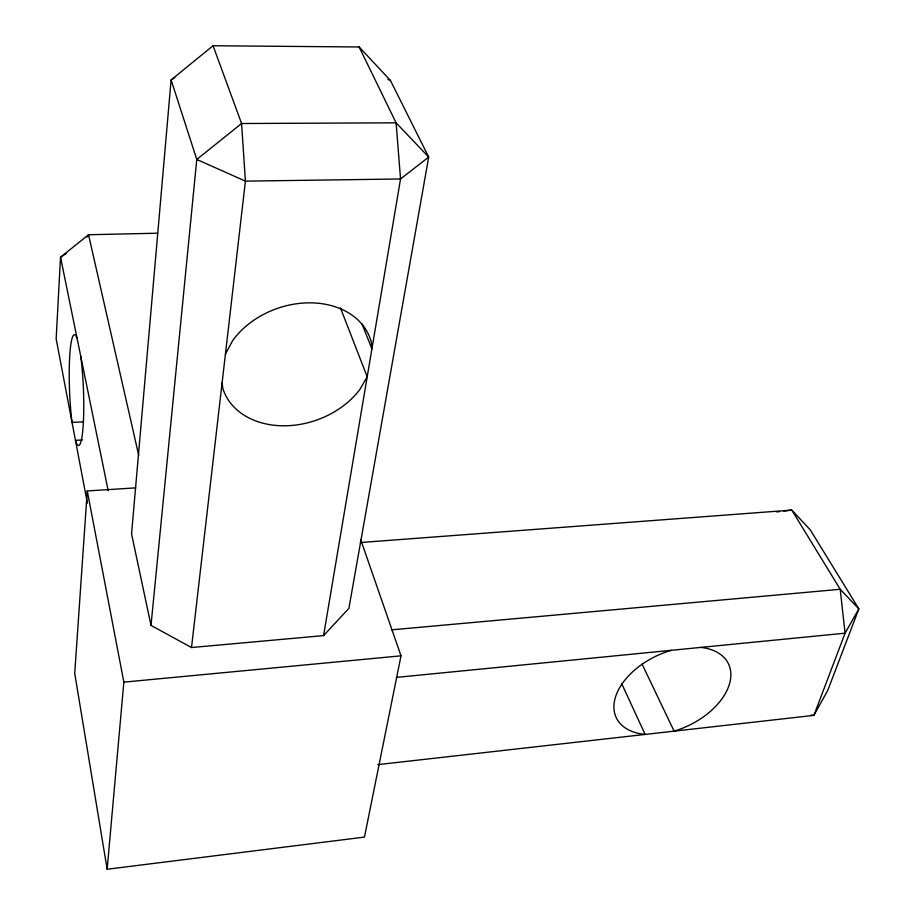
<?xml version="1.0" encoding="UTF-8"?>
<svg xmlns="http://www.w3.org/2000/svg" width="915" height="915" viewBox="0 0 915 915"><rect width="100%" height="100%" fill="white"/><g stroke="black" fill="none" stroke-linecap="round" stroke-linejoin="round"><path stroke-width="1.37" d="M135.752 487.867L87.257 490.955L74.721 673.326L107.147 869.25L364.467 837.099L401.01 655.826L360.75 539.77M107.147 869.25L123.857 682.144L87.257 490.955M151.009 625.402L196.771 159.462L171.116 79.914L213.069 45.75L359.126 46.974L390.465 80.509L428.7 157.071L348.89 608.361L323.578 635.605L191.51 647.534L151.009 625.402L131.554 533.903L171.116 79.914L174.788 77.741M191.51 647.534L245.414 181.136L241.583 123.514L213.069 45.75M323.578 635.605L400.541 178.974L396.103 122.827L359.126 46.974M225.422 354.116L232.57 340.735A77.786 59.2 -19.2 0 1 311.237 302.854A77.786 59.2 -19.2 0 1 371.536 343.136L371.913 348.809L361.963 323.841M86.982 237.099L88.538 234.743L157.655 233.199M66.383 253.386L60.539 257.241L56.158 338.87L87.383 503.136M776.812 511.943L779.534 511.599M783.617 511.096L791.784 510.09L810.221 529.819L858.842 608.864L827.72 690.482L813.893 715.37L377.838 764.631M396.367 677.409L845.071 633.191L858.842 608.864L840.21 589.283L791.784 510.09L360.293 542.538M123.857 682.144L401.01 655.826M391.403 629.863L840.21 589.283L845.071 633.191L813.893 715.37L811.056 715.118M82.579 439.966L75.453 440.355A55.369 6.965 87.8 0 0 83.242 424.583A55.369 6.965 87.8 0 0 80.749 356.29M83.425 421.826L72.045 422.421A55.369 6.965 87.8 0 1 69.734 356.004A55.369 6.965 87.8 0 1 77.18 338.756L60.539 257.241L88.538 234.743L138.748 455.441M387.891 79.445L390.465 80.509M642.078 664.107L674.092 731.131A62.231 38.327 -25.7 0 0 729.152 685.015A62.231 38.327 -25.7 0 0 701.142 647.408M621.765 683.802L645.121 734.402A62.231 38.327 -25.7 0 1 615.498 697.036A62.231 38.327 -25.7 0 1 671.278 650.348M340.437 307.817L367.201 376.786L359.824 389.538A77.786 59.2 -19.2 0 1 283.17 425.795A77.786 59.2 -19.2 0 1 222.837 388.395L222.116 382.733M77.18 338.756L108.176 490.623M241.583 123.514L196.771 159.462L245.414 181.136L400.541 178.974L428.7 157.071L396.103 122.827L241.583 123.514"/></g></svg>
